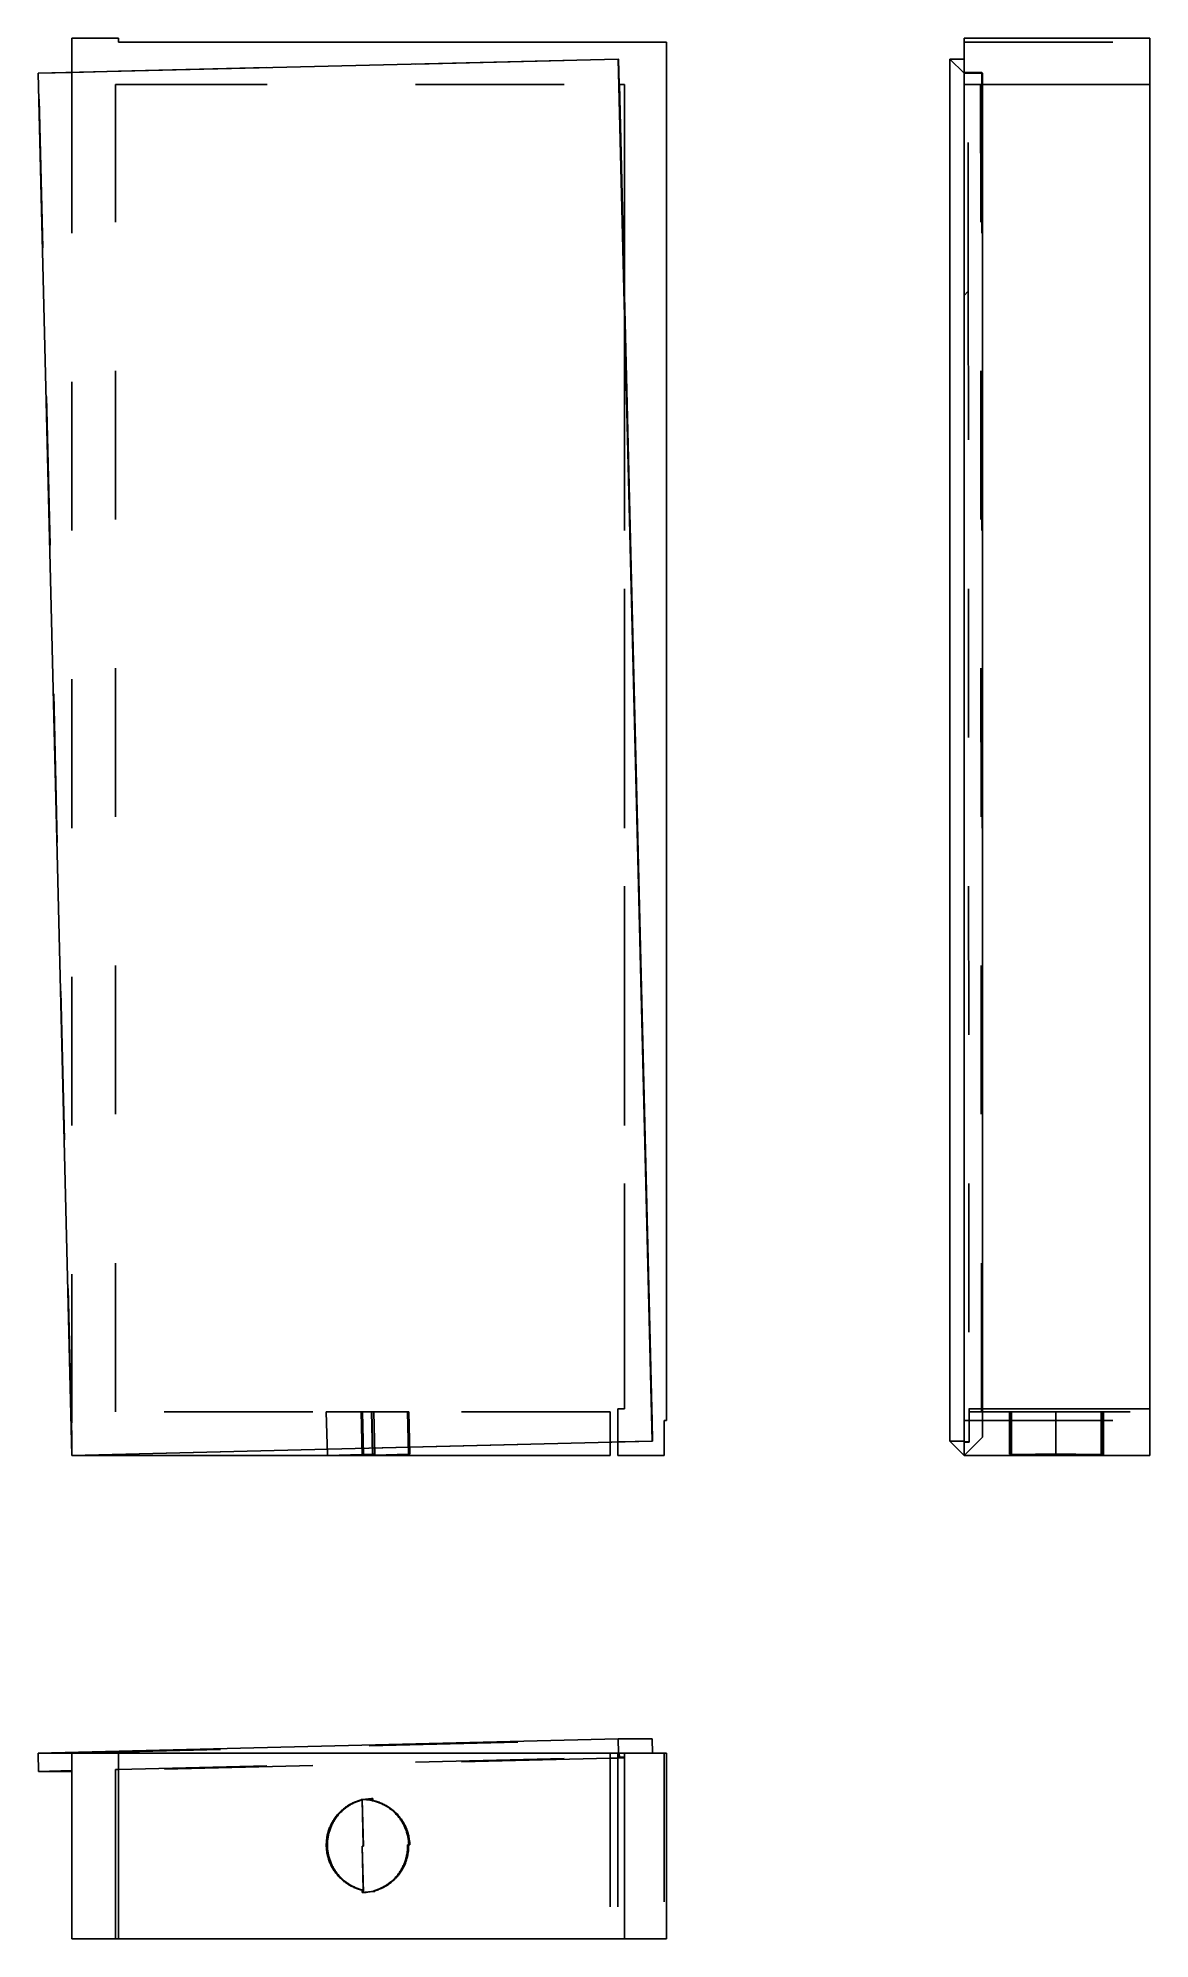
# Model space of a CAD drawing. Extents: x 0 to 0.75, y 0 to 1.28.
import ezdxf

# ---------------------------------------------------------------- set-up
doc = ezdxf.new("R2010")
doc.units = 0
doc.linetypes.add('HIDDEN', pattern=[0.047657, 0.031787, -0.01587])
for name, color, linetype in [('FRONT', 7, 'CONTINUOUS'), ('FRONT_HID', 7, 'HIDDEN'), ('LEFT', 7, 'CONTINUOUS'), ('LEFT_HID', 7, 'HIDDEN'), ('TOP', 7, 'CONTINUOUS'), ('TOP_HID', 7, 'HIDDEN')]:
    doc.layers.add(name, color=color, linetype=linetype)

msp = doc.modelspace()

# ---------------------------------------------------------------- linework, layer by layer
at = {"layer": 'FRONT'}
for p, q in [((0.022816, 1.278337), (0.022816, 1.255179)), ((0.054066, 1.278337), (0.022816, 1.278337)), ((0.054066, 1.275458), (0.054066, 1.278337)), ((0.422898, 1.275458), (0.054066, 1.275458)), ((0.422898, 0.348649), (0.422898, 1.275458)), ((0, 1.254619), (0.39039, 1.264203)), ((0.022816, 0.325212), (0, 1.254619)), ((0.39039, 1.264203), (0.390625, 1.264208)), ((0.413205, 0.334795), (0.39039, 1.264203)), ((0.391045, 1.247087), (0.390625, 1.264208)), ((0.391045, 1.247087), (0.394526, 1.247087)), ((0.394526, 1.108037), (0.391113, 1.247087)), ((0.394526, 1.247087), (0.394526, 1.105291)), ((0.412909, 0.356462), (0.394526, 1.105291)), ((0.413101, 0.348649), (0.412909, 0.356462)), ((0.413441, 0.334801), (0.413101, 0.348649)), ((0.421253, 0.325212), (0.421253, 0.348649)), ((0.421253, 0.348649), (0.422898, 0.348649)), ((0.022816, 0.325212), (0.413205, 0.334795)), ((0.384904, 0.325212), (0.384904, 0.3341)), ((0.390003, 0.334226), (0.390003, 0.325212)), ((0.413205, 0.334795), (0.413441, 0.334801)), ((0.022816, 0.325212), (0.384904, 0.325212)), ((0.194691, 0.325212), (0.194681, 0.325211)), ((0.194681, 0.325211), (0.194691, 0.325212)), ((0.194681, 0.325212), (0.194681, 0.325211)), ((0.390003, 0.325212), (0.421253, 0.325212))]:
    msp.add_line(p, q, dxfattribs=at)
at = {"layer": 'FRONT_HID', "linetype": 'HIDDEN'}
for p, q in [((0.022816, 1.278337), (0.022816, 1.254899)), ((0.000303, 1.254627), (0, 1.254619)), ((0.022816, 1.255179), (0.000303, 1.254627)), ((0.022816, 0.337547), (0.000303, 1.254627)), ((0.022816, 1.255179), (0.054066, 1.255946)), ((0.022816, 1.255179), (0.022816, 1.254899)), ((0.022816, 1.254899), (0.022816, 1.247087)), ((0.022816, 1.254899), (0.022816, 1.247087)), ((0.054066, 1.255946), (0.390625, 1.264208)), ((0.022816, 1.247087), (0.022816, 0.337547)), ((0.022816, 1.247087), (0.022816, 0.325212)), ((0.052174, 1.247087), (0.054066, 1.247087)), ((0.052174, 0.35457), (0.052174, 1.247087)), ((0.052174, 0.35457), (0.052174, 1.247087)), ((0.052174, 1.247087), (0.054066, 1.247087)), ((0.054066, 1.247087), (0.391113, 1.247087)), ((0.054066, 1.247087), (0.394526, 1.247087)), ((0.391113, 1.247087), (0.391045, 1.247087)), ((0.394526, 1.247087), (0.394526, 0.356462)), ((0.394526, 1.105291), (0.394526, 1.108037)), ((0.394526, 1.108037), (0.394526, 0.356462)), ((0.384904, 0.35457), (0.052174, 0.35457)), ((0.384904, 0.35457), (0.052174, 0.35457)), ((0.19397, 0.35457), (0.193961, 0.35457)), ((0.193961, 0.35457), (0.217413, 0.35457)), ((0.193961, 0.35457), (0.194681, 0.325212)), ((0.218136, 0.35457), (0.19397, 0.35457)), ((0.217407, 0.35457), (0.218376, 0.35457)), ((0.217413, 0.35457), (0.217407, 0.35457)), ((0.218128, 0.325212), (0.217407, 0.35457)), ((0.217413, 0.35457), (0.21812, 0.325787)), ((0.218175, 0.35457), (0.218136, 0.35457)), ((0.218136, 0.35457), (0.218842, 0.325805)), ((0.224344, 0.35457), (0.218175, 0.35457)), ((0.218895, 0.325231), (0.218175, 0.35457)), ((0.218376, 0.35457), (0.224453, 0.35457)), ((0.218376, 0.35457), (0.219082, 0.32581)), ((0.225987, 0.35457), (0.224344, 0.35457)), ((0.224344, 0.35457), (0.225047, 0.325957)), ((0.224453, 0.35457), (0.224487, 0.35457)), ((0.225155, 0.32596), (0.224453, 0.35457)), ((0.224487, 0.35457), (0.249425, 0.35457)), ((0.224487, 0.35457), (0.225189, 0.32596)), ((0.225977, 0.35457), (0.225987, 0.35457)), ((0.248667, 0.35457), (0.225977, 0.35457)), ((0.225977, 0.35457), (0.226678, 0.325997)), ((0.226689, 0.325997), (0.225987, 0.35457)), ((0.248658, 0.35457), (0.248667, 0.35457)), ((0.249425, 0.35457), (0.248658, 0.35457)), ((0.248658, 0.35457), (0.24936, 0.325978)), ((0.248667, 0.35457), (0.249369, 0.325979)), ((0.250126, 0.325997), (0.249425, 0.35457)), ((0.384904, 0.3341), (0.384904, 0.35457)), ((0.384904, 0.325212), (0.384904, 0.35457)), ((0.390003, 0.356462), (0.390003, 0.334226)), ((0.394526, 0.356462), (0.390003, 0.356462)), ((0.390003, 0.356462), (0.390003, 0.325212)), ((0.394526, 0.356462), (0.390003, 0.356462)), ((0.022816, 0.337547), (0.022816, 0.325212)), ((0.022816, 0.325212), (0.384904, 0.3341)), ((0.390003, 0.334226), (0.384904, 0.3341)), ((0.390003, 0.334226), (0.413441, 0.334801)), ((0.218842, 0.325805), (0.194691, 0.325212)), ((0.194691, 0.325212), (0.218866, 0.325805)), ((0.194691, 0.325212), (0.21812, 0.325787)), ((0.218114, 0.325787), (0.218881, 0.325806)), ((0.218842, 0.325805), (0.218114, 0.325787)), ((0.218128, 0.325212), (0.218114, 0.325787)), ((0.21812, 0.325787), (0.218866, 0.325805)), ((0.218128, 0.325212), (0.250126, 0.325997)), ((0.218895, 0.325231), (0.218128, 0.325212)), ((0.218895, 0.325231), (0.218128, 0.325212)), ((0.218128, 0.325212), (0.218895, 0.325231)), ((0.218881, 0.325806), (0.218866, 0.325805)), ((0.218895, 0.325231), (0.218881, 0.325806)), ((0.249369, 0.325979), (0.218895, 0.325231)), ((0.218895, 0.325231), (0.249359, 0.325978)), ((0.24936, 0.325978), (0.218895, 0.325231)), ((0.218895, 0.325231), (0.218895, 0.325231)), ((0.219082, 0.32581), (0.225189, 0.32596)), ((0.219082, 0.32581), (0.225155, 0.32596)), ((0.226678, 0.325997), (0.225047, 0.325957)), ((0.226689, 0.325997), (0.225047, 0.325957)), ((0.225155, 0.32596), (0.225189, 0.32596)), ((0.226678, 0.325997), (0.226689, 0.325997)), ((0.250126, 0.325997), (0.24936, 0.325978)), ((0.24936, 0.325978), (0.249369, 0.325979))]:
    msp.add_line(p, q, dxfattribs=at)
at = {"layer": 'LEFT'}
for p, q in [((0.623109, 1.278336), (0.623109, 1.255179)), ((0.623109, 1.278336), (0.748109, 1.278336)), ((0.748109, 1.278336), (0.748109, 1.254899)), ((0.613523, 1.264202), (0.623109, 1.264208)), ((0.623109, 1.254619), (0.613523, 1.264202)), ((0.613523, 0.334795), (0.613523, 1.264202)), ((0.634888, 1.255179), (0.623109, 1.255179)), ((0.635441, 1.254626), (0.623109, 1.254619)), ((0.623109, 0.325211), (0.623109, 1.254619)), ((0.634888, 1.255179), (0.635441, 1.254626)), ((0.635441, 0.337547), (0.635441, 1.254626)), ((0.748109, 1.254899), (0.748109, 1.247086)), ((0.748109, 1.247086), (0.748109, 0.325211)), ((0.623109, 0.325211), (0.613523, 0.334795)), ((0.635441, 0.337547), (0.623109, 0.325211)), ((0.623109, 0.325211), (0.748109, 0.325211)), ((0.685609, 0.325211), (0.684076, 0.325211))]:
    msp.add_line(p, q, dxfattribs=at)
at = {"layer": 'LEFT_HID', "linetype": 'HIDDEN'}
for p, q in [((0.623109, 1.275458), (0.623109, 1.278336)), ((0.623109, 1.255946), (0.623109, 1.275458)), ((0.623109, 0.348649), (0.623109, 1.275458)), ((0.623109, 1.275458), (0.748109, 1.275458)), ((0.623109, 1.275458), (0.748109, 1.275458)), ((0.748109, 1.275458), (0.748109, 1.278336)), ((0.748109, 0.348649), (0.748109, 1.275458)), ((0.748109, 1.247086), (0.748109, 1.275458)), ((0.623109, 1.247086), (0.623109, 1.264208)), ((0.623109, 1.255946), (0.623109, 1.264208)), ((0.623109, 1.255179), (0.623109, 1.255946)), ((0.634888, 1.255179), (0.634889, 1.254899)), ((0.634889, 1.254899), (0.634893, 1.247086)), ((0.625855, 1.247086), (0.623109, 1.247086)), ((0.623109, 1.247086), (0.623109, 1.105291)), ((0.623109, 1.247086), (0.748109, 1.247086)), ((0.625855, 1.108037), (0.625855, 1.247086)), ((0.634126, 1.247086), (0.625855, 1.247086)), ((0.634173, 1.247086), (0.634126, 1.247086)), ((0.634126, 1.247086), (0.748109, 1.247086)), ((0.63471, 0.35457), (0.634173, 1.247086)), ((0.748109, 1.247086), (0.634173, 1.247086)), ((0.634893, 1.247086), (0.635441, 0.337547)), ((0.748109, 1.247086), (0.748109, 0.356461)), ((0.748109, 0.35457), (0.748109, 1.247086)), ((0.623109, 1.105291), (0.625855, 1.108037)), ((0.623109, 0.356461), (0.623109, 1.105291)), ((0.625855, 1.108037), (0.626308, 0.356461)), ((0.623109, 0.348649), (0.623109, 0.356461)), ((0.623109, 0.348649), (0.623109, 0.356461)), ((0.623109, 0.334801), (0.623109, 0.348649)), ((0.623109, 0.325211), (0.623109, 0.348649)), ((0.623109, 0.348649), (0.748109, 0.348649)), ((0.623109, 0.348649), (0.748109, 0.348649)), ((0.748109, 0.356461), (0.626308, 0.356461)), ((0.626308, 0.356461), (0.626419, 0.356461)), ((0.626419, 0.356461), (0.626432, 0.334225)), ((0.626419, 0.356461), (0.748109, 0.356461)), ((0.626545, 0.35457), (0.63471, 0.35457)), ((0.626557, 0.3341), (0.626545, 0.35457)), ((0.626545, 0.35457), (0.748109, 0.35457)), ((0.63471, 0.35457), (0.748109, 0.35457)), ((0.653602, 0.35457), (0.654994, 0.35457)), ((0.654351, 0.35457), (0.653602, 0.35457)), ((0.653602, 0.325959), (0.653602, 0.35457)), ((0.654359, 0.35457), (0.65435, 0.35457)), ((0.65435, 0.35457), (0.65435, 0.35457)), ((0.65435, 0.35457), (0.65435, 0.32523)), ((0.654351, 0.35457), (0.654351, 0.32581)), ((0.654583, 0.35457), (0.654359, 0.35457)), ((0.654359, 0.325211), (0.654359, 0.35457)), ((0.685609, 0.35457), (0.654583, 0.35457)), ((0.654583, 0.35457), (0.654583, 0.325787)), ((0.654994, 0.35457), (0.684833, 0.35457)), ((0.654994, 0.35457), (0.654994, 0.32596)), ((0.684833, 0.35457), (0.684852, 0.35457)), ((0.684833, 0.325997), (0.684833, 0.35457)), ((0.684852, 0.35457), (0.715662, 0.35457)), ((0.684852, 0.35457), (0.684852, 0.325978)), ((0.715279, 0.35457), (0.685609, 0.35457)), ((0.71685, 0.35457), (0.715279, 0.35457)), ((0.715279, 0.35457), (0.715279, 0.325804)), ((0.715662, 0.35457), (0.716083, 0.35457)), ((0.715662, 0.35457), (0.715662, 0.325997)), ((0.71608, 0.35457), (0.71685, 0.35457)), ((0.716092, 0.35457), (0.71608, 0.35457)), ((0.71608, 0.35457), (0.71608, 0.325957)), ((0.716083, 0.35457), (0.716092, 0.35457)), ((0.716083, 0.325997), (0.716083, 0.35457)), ((0.716092, 0.35457), (0.716092, 0.325978)), ((0.71685, 0.32523), (0.71685, 0.35457)), ((0.748109, 0.356461), (0.748109, 0.325211)), ((0.748109, 0.348649), (0.748109, 0.356461)), ((0.748109, 0.356461), (0.748109, 0.348649)), ((0.748109, 0.325211), (0.748109, 0.35457)), ((0.748109, 0.325211), (0.748109, 0.348649)), ((0.613523, 0.334795), (0.623109, 0.334801)), ((0.623109, 0.334225), (0.623109, 0.334801)), ((0.626432, 0.334225), (0.623109, 0.334225)), ((0.623109, 0.334225), (0.623109, 0.325211)), ((0.623109, 0.325211), (0.623109, 0.3341)), ((0.623109, 0.3341), (0.626557, 0.3341)), ((0.623109, 0.325211), (0.623109, 0.3341)), ((0.626432, 0.334225), (0.626557, 0.3341)), ((0.653602, 0.325959), (0.654994, 0.32596)), ((0.654351, 0.32581), (0.653602, 0.325959)), ((0.65435, 0.32523), (0.654805, 0.325361)), ((0.654359, 0.325211), (0.65435, 0.32523)), ((0.654351, 0.32581), (0.654994, 0.32596)), ((0.685591, 0.32523), (0.654359, 0.325211)), ((0.654583, 0.325787), (0.685016, 0.325805)), ((0.655049, 0.325747), (0.654583, 0.325787)), ((0.654805, 0.325361), (0.655286, 0.325417)), ((0.655516, 0.325713), (0.655049, 0.325747)), ((0.655286, 0.325417), (0.655769, 0.325459)), ((0.655984, 0.325684), (0.655516, 0.325713)), ((0.655769, 0.325459), (0.656252, 0.325494)), ((0.656451, 0.325658), (0.655984, 0.325684)), ((0.656252, 0.325494), (0.656736, 0.325524)), ((0.656919, 0.325634), (0.656451, 0.325658)), ((0.656736, 0.325524), (0.65722, 0.325551)), ((0.657387, 0.325612), (0.656919, 0.325634)), ((0.65722, 0.325551), (0.657704, 0.325576)), ((0.657855, 0.325591), (0.657387, 0.325612)), ((0.657704, 0.325576), (0.658188, 0.325599)), ((0.658323, 0.325572), (0.657855, 0.325591)), ((0.658188, 0.325599), (0.658672, 0.325619)), ((0.658791, 0.325555), (0.658323, 0.325572)), ((0.658672, 0.325619), (0.659156, 0.325639)), ((0.659259, 0.325538), (0.658791, 0.325555)), ((0.659156, 0.325639), (0.65964, 0.325657)), ((0.659727, 0.325522), (0.659259, 0.325538)), ((0.65964, 0.325657), (0.660124, 0.325674)), ((0.660195, 0.325507), (0.659727, 0.325522)), ((0.660124, 0.325674), (0.660609, 0.325691)), ((0.660663, 0.325492), (0.660195, 0.325507)), ((0.660609, 0.325691), (0.661093, 0.325706)), ((0.661131, 0.325479), (0.660663, 0.325492)), ((0.661093, 0.325706), (0.661577, 0.325721)), ((0.661599, 0.325466), (0.661131, 0.325479)), ((0.661577, 0.325721), (0.662062, 0.325735)), ((0.662067, 0.325453), (0.661599, 0.325466)), ((0.662062, 0.325735), (0.662546, 0.325748)), ((0.662535, 0.325441), (0.662067, 0.325453)), ((0.663003, 0.32543), (0.662535, 0.325441)), ((0.662546, 0.325748), (0.66303, 0.325761)), ((0.663472, 0.325419), (0.663003, 0.32543)), ((0.66303, 0.325761), (0.663515, 0.325773)), ((0.66394, 0.325408), (0.663472, 0.325419)), ((0.663515, 0.325773), (0.663999, 0.325784)), ((0.664408, 0.325398), (0.66394, 0.325408)), ((0.663999, 0.325784), (0.664484, 0.325796)), ((0.664876, 0.325388), (0.664408, 0.325398)), ((0.664484, 0.325796), (0.664968, 0.325806)), ((0.665344, 0.325379), (0.664876, 0.325388)), ((0.664968, 0.325806), (0.665452, 0.325817)), ((0.665813, 0.32537), (0.665344, 0.325379)), ((0.665452, 0.325817), (0.665937, 0.325826)), ((0.666281, 0.325361), (0.665813, 0.32537)), ((0.665937, 0.325826), (0.666421, 0.325836)), ((0.666749, 0.325353), (0.666281, 0.325361)), ((0.666421, 0.325836), (0.666906, 0.325845)), ((0.667217, 0.325345), (0.666749, 0.325353)), ((0.666906, 0.325845), (0.66739, 0.325854)), ((0.667686, 0.325337), (0.667217, 0.325345)), ((0.66739, 0.325854), (0.667875, 0.325862)), ((0.668154, 0.32533), (0.667686, 0.325337)), ((0.667875, 0.325862), (0.668359, 0.32587)), ((0.668622, 0.325323), (0.668154, 0.32533)), ((0.668359, 0.32587), (0.668844, 0.325878)), ((0.66909, 0.325316), (0.668622, 0.325323)), ((0.668844, 0.325878), (0.669328, 0.325885)), ((0.669559, 0.325309), (0.66909, 0.325316)), ((0.669328, 0.325885), (0.669813, 0.325892)), ((0.670027, 0.325303), (0.669559, 0.325309)), ((0.669813, 0.325892), (0.670297, 0.325899)), ((0.670495, 0.325297), (0.670027, 0.325303)), ((0.670297, 0.325899), (0.670782, 0.325905)), ((0.670963, 0.325291), (0.670495, 0.325297)), ((0.670782, 0.325905), (0.671266, 0.325912)), ((0.671432, 0.325285), (0.670963, 0.325291)), ((0.671266, 0.325912), (0.671751, 0.325918)), ((0.6719, 0.32528), (0.671432, 0.325285)), ((0.671751, 0.325918), (0.672235, 0.325924)), ((0.672368, 0.325275), (0.6719, 0.32528)), ((0.672235, 0.325924), (0.67272, 0.325929)), ((0.672836, 0.32527), (0.672368, 0.325275)), ((0.67272, 0.325929), (0.673204, 0.325934)), ((0.673305, 0.325265), (0.672836, 0.32527)), ((0.673204, 0.325934), (0.673689, 0.325939)), ((0.673773, 0.325261), (0.673305, 0.325265)), ((0.673689, 0.325939), (0.674173, 0.325944)), ((0.674241, 0.325257), (0.673773, 0.325261)), ((0.674173, 0.325944), (0.674658, 0.325949)), ((0.67471, 0.325253), (0.674241, 0.325257)), ((0.674658, 0.325949), (0.675142, 0.325953)), ((0.675178, 0.325249), (0.67471, 0.325253)), ((0.675142, 0.325953), (0.675627, 0.325957)), ((0.675646, 0.325245), (0.675178, 0.325249)), ((0.675627, 0.325957), (0.676111, 0.325961)), ((0.676114, 0.325242), (0.675646, 0.325245)), ((0.676111, 0.325961), (0.676596, 0.325965)), ((0.676583, 0.325239), (0.676114, 0.325242)), ((0.677051, 0.325235), (0.676583, 0.325239)), ((0.676596, 0.325965), (0.67708, 0.325968)), ((0.677519, 0.325233), (0.677051, 0.325235)), ((0.67708, 0.325968), (0.677565, 0.325971)), ((0.677988, 0.32523), (0.677519, 0.325233)), ((0.677565, 0.325971), (0.678049, 0.325974)), ((0.678456, 0.325227), (0.677988, 0.32523)), ((0.678049, 0.325974), (0.678534, 0.325977)), ((0.678924, 0.325225), (0.678456, 0.325227)), ((0.678534, 0.325977), (0.679019, 0.32598)), ((0.679393, 0.325223), (0.678924, 0.325225)), ((0.679019, 0.32598), (0.679503, 0.325982)), ((0.679861, 0.325221), (0.679393, 0.325223)), ((0.679503, 0.325982), (0.679988, 0.325985)), ((0.680329, 0.325219), (0.679861, 0.325221)), ((0.679988, 0.325985), (0.680472, 0.325987)), ((0.680797, 0.325218), (0.680329, 0.325219)), ((0.680472, 0.325987), (0.680957, 0.325989)), ((0.681266, 0.325216), (0.680797, 0.325218)), ((0.680957, 0.325989), (0.681441, 0.32599)), ((0.681734, 0.325215), (0.681266, 0.325216)), ((0.681441, 0.32599), (0.681926, 0.325992)), ((0.682202, 0.325214), (0.681734, 0.325215)), ((0.681926, 0.325992), (0.68241, 0.325993)), ((0.682671, 0.325213), (0.682202, 0.325214)), ((0.68241, 0.325993), (0.682895, 0.325994)), ((0.683139, 0.325212), (0.682671, 0.325213)), ((0.682895, 0.325994), (0.683379, 0.325995)), ((0.683607, 0.325212), (0.683139, 0.325212)), ((0.683379, 0.325995), (0.683864, 0.325996)), ((0.684076, 0.325211), (0.683607, 0.325212)), ((0.683864, 0.325996), (0.684349, 0.325997)), ((0.684349, 0.325997), (0.684833, 0.325997)), ((0.684833, 0.325997), (0.684852, 0.325978)), ((0.684852, 0.325978), (0.68536, 0.325978)), ((0.685591, 0.325805), (0.685016, 0.325805)), ((0.68536, 0.325978), (0.685869, 0.325978)), ((0.685591, 0.32523), (0.685591, 0.325805)), ((0.685609, 0.325786), (0.685591, 0.325805)), ((0.685609, 0.325211), (0.685591, 0.32523)), ((0.715279, 0.325804), (0.685609, 0.325786)), ((0.685609, 0.325211), (0.685609, 0.325786)), ((0.71685, 0.32523), (0.685609, 0.325211)), ((0.686081, 0.325212), (0.685609, 0.325211)), ((0.685869, 0.325978), (0.686377, 0.325978)), ((0.686552, 0.325212), (0.686081, 0.325212)), ((0.686377, 0.325978), (0.686885, 0.325978)), ((0.687023, 0.325213), (0.686552, 0.325212)), ((0.686885, 0.325978), (0.687394, 0.325977)), ((0.687494, 0.325214), (0.687023, 0.325213)), ((0.687394, 0.325977), (0.687902, 0.325976)), ((0.687965, 0.325215), (0.687494, 0.325214)), ((0.687902, 0.325976), (0.688411, 0.325975)), ((0.688436, 0.325216), (0.687965, 0.325215)), ((0.688411, 0.325975), (0.688919, 0.325974)), ((0.688907, 0.325218), (0.688436, 0.325216)), ((0.689378, 0.325219), (0.688907, 0.325218)), ((0.688919, 0.325974), (0.689427, 0.325973)), ((0.68985, 0.325221), (0.689378, 0.325219)), ((0.689427, 0.325973), (0.689936, 0.325971)), ((0.690321, 0.325223), (0.68985, 0.325221)), ((0.689936, 0.325971), (0.690444, 0.325969)), ((0.690792, 0.325225), (0.690321, 0.325223)), ((0.690444, 0.325969), (0.690953, 0.325967)), ((0.691263, 0.325228), (0.690792, 0.325225)), ((0.690953, 0.325967), (0.691461, 0.325965)), ((0.691734, 0.32523), (0.691263, 0.325228)), ((0.691461, 0.325965), (0.691969, 0.325962)), ((0.692205, 0.325233), (0.691734, 0.32523)), ((0.691969, 0.325962), (0.692478, 0.32596)), ((0.692676, 0.325236), (0.692205, 0.325233)), ((0.692478, 0.32596), (0.692986, 0.325957)), ((0.693147, 0.325239), (0.692676, 0.325236)), ((0.692986, 0.325957), (0.693495, 0.325954)), ((0.693619, 0.325242), (0.693147, 0.325239)), ((0.693495, 0.325954), (0.694003, 0.32595)), ((0.69409, 0.325246), (0.693619, 0.325242)), ((0.694003, 0.32595), (0.694511, 0.325947)), ((0.694561, 0.325249), (0.69409, 0.325246)), ((0.694511, 0.325947), (0.69502, 0.325943)), ((0.695032, 0.325253), (0.694561, 0.325249)), ((0.69502, 0.325943), (0.695528, 0.325939)), ((0.695503, 0.325257), (0.695032, 0.325253)), ((0.695974, 0.325262), (0.695503, 0.325257)), ((0.695528, 0.325939), (0.696037, 0.325934)), ((0.696445, 0.325266), (0.695974, 0.325262)), ((0.696037, 0.325934), (0.696545, 0.32593)), ((0.696916, 0.325271), (0.696445, 0.325266)), ((0.696545, 0.32593), (0.697053, 0.325925)), ((0.697387, 0.325276), (0.696916, 0.325271)), ((0.697053, 0.325925), (0.697562, 0.32592)), ((0.697859, 0.325281), (0.697387, 0.325276)), ((0.697562, 0.32592), (0.69807, 0.325915)), ((0.69833, 0.325286), (0.697859, 0.325281)), ((0.69807, 0.325915), (0.698578, 0.325909)), ((0.698801, 0.325292), (0.69833, 0.325286)), ((0.698578, 0.325909), (0.699087, 0.325903)), ((0.699272, 0.325298), (0.698801, 0.325292)), ((0.699087, 0.325903), (0.699595, 0.325897)), ((0.699743, 0.325304), (0.699272, 0.325298)), ((0.699595, 0.325897), (0.700103, 0.325891)), ((0.700214, 0.32531), (0.699743, 0.325304)), ((0.700103, 0.325891), (0.700612, 0.325884)), ((0.700685, 0.325317), (0.700214, 0.32531)), ((0.700612, 0.325884), (0.70112, 0.325877)), ((0.701156, 0.325324), (0.700685, 0.325317)), ((0.70112, 0.325877), (0.701629, 0.32587)), ((0.701627, 0.325331), (0.701156, 0.325324)), ((0.702098, 0.325339), (0.701627, 0.325331)), ((0.701629, 0.32587), (0.702137, 0.325862)), ((0.702569, 0.325347), (0.702098, 0.325339)), ((0.702137, 0.325862), (0.702645, 0.325854)), ((0.70304, 0.325355), (0.702569, 0.325347)), ((0.702645, 0.325854), (0.703154, 0.325846)), ((0.703512, 0.325363), (0.70304, 0.325355)), ((0.703154, 0.325846), (0.703662, 0.325837)), ((0.703983, 0.325372), (0.703512, 0.325363)), ((0.703662, 0.325837), (0.70417, 0.325828)), ((0.704454, 0.325381), (0.703983, 0.325372)), ((0.70417, 0.325828), (0.704678, 0.325819)), ((0.704925, 0.325391), (0.704454, 0.325381)), ((0.704678, 0.325819), (0.705187, 0.325809)), ((0.705396, 0.3254), (0.704925, 0.325391)), ((0.705187, 0.325809), (0.705695, 0.325799)), ((0.705867, 0.325411), (0.705396, 0.3254)), ((0.705695, 0.325799), (0.706203, 0.325788)), ((0.706338, 0.325421), (0.705867, 0.325411)), ((0.706203, 0.325788), (0.706712, 0.325777)), ((0.706809, 0.325433), (0.706338, 0.325421)), ((0.706712, 0.325777), (0.70722, 0.325765)), ((0.70728, 0.325444), (0.706809, 0.325433)), ((0.70722, 0.325765), (0.707728, 0.325753)), ((0.707751, 0.325457), (0.70728, 0.325444)), ((0.707728, 0.325753), (0.708236, 0.32574)), ((0.708222, 0.325469), (0.707751, 0.325457)), ((0.708693, 0.325483), (0.708222, 0.325469)), ((0.708236, 0.32574), (0.708745, 0.325727)), ((0.709163, 0.325497), (0.708693, 0.325483)), ((0.708745, 0.325727), (0.709253, 0.325713)), ((0.709634, 0.325511), (0.709163, 0.325497)), ((0.709253, 0.325713), (0.709761, 0.325698)), ((0.710105, 0.325527), (0.709634, 0.325511)), ((0.709761, 0.325698), (0.710269, 0.325683)), ((0.710576, 0.325543), (0.710105, 0.325527)), ((0.710269, 0.325683), (0.710777, 0.325666)), ((0.711047, 0.32556), (0.710576, 0.325543)), ((0.710777, 0.325666), (0.711285, 0.325649)), ((0.711518, 0.325579), (0.711047, 0.32556)), ((0.711285, 0.325649), (0.711793, 0.32563)), ((0.711988, 0.325598), (0.711518, 0.325579)), ((0.711793, 0.32563), (0.712301, 0.32561)), ((0.712459, 0.325619), (0.711988, 0.325598)), ((0.712301, 0.32561), (0.712809, 0.325589)), ((0.71293, 0.325642), (0.712459, 0.325619)), ((0.712809, 0.325589), (0.713317, 0.325566)), ((0.7134, 0.325667), (0.71293, 0.325642)), ((0.713317, 0.325566), (0.713825, 0.325541)), ((0.71387, 0.325694), (0.7134, 0.325667)), ((0.713825, 0.325541), (0.714333, 0.325514)), ((0.714341, 0.325725), (0.71387, 0.325694)), ((0.714333, 0.325514), (0.71484, 0.325483)), ((0.71481, 0.325761), (0.714341, 0.325725)), ((0.715279, 0.325804), (0.71481, 0.325761)), ((0.71484, 0.325483), (0.715347, 0.325447)), ((0.715347, 0.325447), (0.715854, 0.325404)), ((0.715662, 0.325997), (0.71608, 0.325957)), ((0.715662, 0.325997), (0.716083, 0.325997)), ((0.715854, 0.325404), (0.716359, 0.325348)), ((0.716092, 0.325978), (0.71608, 0.325957)), ((0.716083, 0.325997), (0.716092, 0.325978)), ((0.716359, 0.325348), (0.71685, 0.32523)), ((0.71685, 0.32523), (0.71685, 0.32523))]:
    msp.add_line(p, q, dxfattribs=at)
at = {"layer": 'TOP'}
for p, q in [((0, 0.125), (0.39039, 0.134586)), ((0.413205, 0.134586), (0.39039, 0.134586)), ((0.39039, 0.134586), (0.390625, 0.125)), ((0.413205, 0.134586), (0.413441, 0.125)), ((0.000303, 0.112668), (0, 0.125)), ((0.022816, 0.125), (0.022816, 0)), ((0.054066, 0.125), (0.022816, 0.125)), ((0.422898, 0.125), (0.054066, 0.125)), ((0.054066, 0.125), (0.054066, 0)), ((0.422898, 0.125), (0.422898, 0)), ((0.022816, 0.113221), (0.000303, 0.112668)), ((0.022816, 0.112668), (0.000303, 0.112668)), ((0.054066, 0), (0.022816, 0)), ((0.422898, 0), (0.054066, 0))]:
    msp.add_line(p, q, dxfattribs=at)
at = {"layer": 'TOP_HID', "linetype": 'HIDDEN'}
for p, q in [((0.022816, 0.125), (0.413205, 0.134586)), ((0.022816, 0.125), (0, 0.125)), ((0.022816, 0.112668), (0.022816, 0.125)), ((0.022816, 0.125), (0.384904, 0.125)), ((0.022816, 0.125), (0.054066, 0.125)), ((0.022816, 0.113221), (0.022816, 0.125)), ((0.022816, 0.125), (0.384904, 0.125)), ((0.384904, 0.121565), (0.052174, 0.113399)), ((0.054066, 0.125), (0.390625, 0.125)), ((0.054066, 0.113983), (0.391113, 0.122255)), ((0.384904, 0.125), (0.384904, 0.121552)), ((0.384904, 0.125), (0.384904, 0)), ((0.390003, 0.121677), (0.384904, 0.121552)), ((0.384904, 0.121552), (0.384904, 0.121565)), ((0.384904, 0.121565), (0.384904, 0)), ((0.390003, 0.125), (0.413441, 0.125)), ((0.390003, 0.121677), (0.390003, 0.125)), ((0.390003, 0.125), (0.421253, 0.125)), ((0.390003, 0.125), (0.390003, 0)), ((0.394526, 0.121802), (0.390003, 0.121691)), ((0.390003, 0.121691), (0.390003, 0.121677)), ((0.390003, 0.121691), (0.390003, 0)), ((0.391045, 0.125), (0.390625, 0.125)), ((0.391113, 0.122255), (0.391045, 0.125)), ((0.391045, 0.125), (0.394526, 0.125)), ((0.394526, 0.122255), (0.391113, 0.122255)), ((0.394526, 0.125), (0.394526, 0.122255)), ((0.412909, 0.125), (0.394526, 0.125)), ((0.394526, 0.125), (0.394526, 0)), ((0.394526, 0.122255), (0.394526, 0.121802)), ((0.394526, 0), (0.394526, 0.121802)), ((0.413101, 0.125), (0.412909, 0.125)), ((0.421253, 0.125), (0.412909, 0.125)), ((0.413441, 0.125), (0.413101, 0.125)), ((0.413101, 0.125), (0.421253, 0.125)), ((0.421253, 0.125), (0.422898, 0.125)), ((0.421253, 0.125), (0.421253, 0)), ((0.421253, 0.125), (0.421253, 0)), ((0.022816, 0.113221), (0.022816, 0.113221)), ((0.022816, 0.113221), (0.022816, 0.113216)), ((0.022816, 0.113221), (0.022816, 0)), ((0.022816, 0.113216), (0.022816, 0.112668)), ((0.022816, 0.113216), (0.022816, 0)), ((0.052174, 0.113937), (0.054066, 0.113983)), ((0.052174, 0.113399), (0.052174, 0.113937)), ((0.052174, 0), (0.052174, 0.113937)), ((0.052174, 0.113399), (0.052174, 0)), ((0.207739, 0.089174), (0.208296, 0.08954)), ((0.208296, 0.08954), (0.20886, 0.089895)), ((0.208449, 0.089172), (0.209005, 0.089539)), ((0.20886, 0.089895), (0.209431, 0.090238)), ((0.209005, 0.089539), (0.209569, 0.089894)), ((0.209431, 0.090238), (0.21001, 0.090568)), ((0.209569, 0.089894), (0.21014, 0.090236)), ((0.21001, 0.090568), (0.210595, 0.090886)), ((0.21014, 0.090236), (0.210719, 0.090567)), ((0.210595, 0.090886), (0.211187, 0.091191)), ((0.210719, 0.090567), (0.211304, 0.090885)), ((0.211187, 0.091191), (0.211786, 0.091484)), ((0.211304, 0.090885), (0.211896, 0.09119)), ((0.211786, 0.091484), (0.21239, 0.091764)), ((0.211896, 0.09119), (0.212494, 0.091483)), ((0.21239, 0.091764), (0.213001, 0.09203)), ((0.212494, 0.091483), (0.213098, 0.091763)), ((0.213001, 0.09203), (0.213617, 0.092284)), ((0.213098, 0.091763), (0.213709, 0.09203)), ((0.213617, 0.092284), (0.214238, 0.092525)), ((0.213709, 0.09203), (0.214324, 0.092284)), ((0.214238, 0.092525), (0.214864, 0.092752)), ((0.214324, 0.092284), (0.214945, 0.092524)), ((0.214864, 0.092752), (0.215495, 0.092966)), ((0.214945, 0.092524), (0.215571, 0.092752)), ((0.215495, 0.092966), (0.21613, 0.093167)), ((0.215571, 0.092752), (0.216202, 0.092966)), ((0.21613, 0.093167), (0.21677, 0.093353)), ((0.216202, 0.092966), (0.216837, 0.093166)), ((0.21677, 0.093353), (0.217413, 0.093527)), ((0.216837, 0.093166), (0.217476, 0.093353)), ((0.217407, 0.09375), (0.218175, 0.093759)), ((0.217413, 0.093527), (0.217407, 0.09375)), ((0.218128, 0.09375), (0.217407, 0.09375)), ((0.217413, 0.093527), (0.21812, 0.093527)), ((0.217476, 0.093353), (0.21812, 0.093527)), ((0.21812, 0.093527), (0.218866, 0.063094)), ((0.218128, 0.09375), (0.218895, 0.093759)), ((0.218895, 0.062519), (0.218128, 0.09375)), ((0.218175, 0.093759), (0.218376, 0.093759)), ((0.218175, 0.093759), (0.218895, 0.093759)), ((0.218376, 0.093759), (0.224453, 0.094508)), ((0.218376, 0.093759), (0.219082, 0.093759)), ((0.218895, 0.093759), (0.219662, 0.09375)), ((0.219082, 0.093759), (0.225155, 0.094508)), ((0.219082, 0.093759), (0.225189, 0.093116)), ((0.219662, 0.09375), (0.220428, 0.093722)), ((0.220428, 0.093722), (0.221193, 0.093675)), ((0.221193, 0.093675), (0.221957, 0.093609)), ((0.221957, 0.093609), (0.22272, 0.093524)), ((0.22272, 0.093524), (0.223479, 0.093421)), ((0.223479, 0.093421), (0.224237, 0.093299)), ((0.224237, 0.093299), (0.22499, 0.093159)), ((0.224453, 0.094508), (0.224487, 0.093116)), ((0.225155, 0.094508), (0.224453, 0.094508)), ((0.224487, 0.093116), (0.225138, 0.092974)), ((0.224487, 0.093116), (0.225189, 0.093116)), ((0.22499, 0.093159), (0.225741, 0.093)), ((0.225138, 0.092974), (0.225786, 0.092819)), ((0.225155, 0.094508), (0.225189, 0.093116)), ((0.225741, 0.093), (0.226487, 0.092823)), ((0.225786, 0.092819), (0.22643, 0.09265)), ((0.22643, 0.09265), (0.227071, 0.092467)), ((0.226487, 0.092823), (0.227228, 0.092627)), ((0.227071, 0.092467), (0.227708, 0.092271)), ((0.227228, 0.092627), (0.227965, 0.092413)), ((0.227708, 0.092271), (0.22834, 0.092061)), ((0.227965, 0.092413), (0.228696, 0.092182)), ((0.22834, 0.092061), (0.228968, 0.091838)), ((0.228696, 0.092182), (0.229421, 0.091932)), ((0.228968, 0.091838), (0.22959, 0.091601)), ((0.229421, 0.091932), (0.23014, 0.091665)), ((0.22959, 0.091601), (0.230208, 0.091351)), ((0.23014, 0.091665), (0.230852, 0.09138)), ((0.230208, 0.091351), (0.23082, 0.091088)), ((0.23082, 0.091088), (0.231426, 0.090812)), ((0.230852, 0.09138), (0.231556, 0.091078)), ((0.231426, 0.090812), (0.232027, 0.090524)), ((0.231556, 0.091078), (0.232254, 0.090758)), ((0.232027, 0.090524), (0.232621, 0.090222)), ((0.232254, 0.090758), (0.232943, 0.090422)), ((0.232621, 0.090222), (0.233208, 0.089908)), ((0.232943, 0.090422), (0.233623, 0.090069)), ((0.233208, 0.089908), (0.233789, 0.089582)), ((0.233623, 0.090069), (0.234295, 0.089699)), ((0.233789, 0.089582), (0.234363, 0.089243)), ((0.234295, 0.089699), (0.234957, 0.089312)), ((0.196718, 0.076099), (0.196998, 0.076703)), ((0.196998, 0.076703), (0.197291, 0.077302)), ((0.197291, 0.077302), (0.197596, 0.077894)), ((0.197435, 0.076096), (0.197715, 0.076701)), ((0.197596, 0.077894), (0.197914, 0.078479)), ((0.197715, 0.076701), (0.198008, 0.077299)), ((0.197914, 0.078479), (0.198245, 0.079058)), ((0.198008, 0.077299), (0.198313, 0.077891)), ((0.198245, 0.079058), (0.198588, 0.079629)), ((0.198313, 0.077891), (0.198631, 0.078476)), ((0.198588, 0.079629), (0.198943, 0.080193)), ((0.198631, 0.078476), (0.198961, 0.079055)), ((0.198943, 0.080193), (0.199309, 0.080749)), ((0.198961, 0.079055), (0.199304, 0.079626)), ((0.199304, 0.079626), (0.199658, 0.08019)), ((0.199309, 0.080749), (0.199688, 0.081297)), ((0.199658, 0.08019), (0.200025, 0.080746)), ((0.199688, 0.081297), (0.200078, 0.081837)), ((0.200025, 0.080746), (0.200403, 0.081294)), ((0.200078, 0.081837), (0.20048, 0.082368)), ((0.200403, 0.081294), (0.200793, 0.081834)), ((0.20048, 0.082368), (0.200893, 0.082891)), ((0.200793, 0.081834), (0.201195, 0.082365)), ((0.200893, 0.082891), (0.201317, 0.083405)), ((0.201195, 0.082365), (0.201607, 0.082888)), ((0.201317, 0.083405), (0.201752, 0.08391)), ((0.201607, 0.082888), (0.202031, 0.083402)), ((0.201752, 0.08391), (0.202197, 0.084405)), ((0.202031, 0.083402), (0.202465, 0.083907)), ((0.202197, 0.084405), (0.202653, 0.084891)), ((0.202465, 0.083907), (0.20291, 0.084403)), ((0.202653, 0.084891), (0.203119, 0.085367)), ((0.20291, 0.084403), (0.203366, 0.084888)), ((0.203119, 0.085367), (0.203595, 0.085833)), ((0.203366, 0.084888), (0.203832, 0.085364)), ((0.203595, 0.085833), (0.204081, 0.086288)), ((0.203832, 0.085364), (0.204308, 0.08583)), ((0.204081, 0.086288), (0.204577, 0.086734)), ((0.204308, 0.08583), (0.204793, 0.086286)), ((0.204577, 0.086734), (0.205082, 0.087168)), ((0.204793, 0.086286), (0.205289, 0.086731)), ((0.205082, 0.087168), (0.205596, 0.087592)), ((0.205289, 0.086731), (0.205793, 0.087166)), ((0.205596, 0.087592), (0.206119, 0.088004)), ((0.205793, 0.087166), (0.206307, 0.08759)), ((0.206119, 0.088004), (0.206651, 0.088406)), ((0.206307, 0.08759), (0.20683, 0.088002)), ((0.206651, 0.088406), (0.207191, 0.088796)), ((0.20683, 0.088002), (0.207361, 0.088404)), ((0.207191, 0.088796), (0.207739, 0.089174)), ((0.207361, 0.088404), (0.207901, 0.088794)), ((0.207901, 0.088794), (0.208449, 0.089172)), ((0.234363, 0.089243), (0.234929, 0.088892)), ((0.234929, 0.088892), (0.235488, 0.088529)), ((0.234957, 0.089312), (0.23561, 0.08891)), ((0.235488, 0.088529), (0.236038, 0.088154)), ((0.23561, 0.08891), (0.236253, 0.088492)), ((0.236038, 0.088154), (0.236581, 0.087768)), ((0.236253, 0.088492), (0.236885, 0.088058)), ((0.236581, 0.087768), (0.237115, 0.08737)), ((0.236885, 0.088058), (0.237507, 0.087608)), ((0.237115, 0.08737), (0.237641, 0.08696)), ((0.237507, 0.087608), (0.238117, 0.087144)), ((0.237641, 0.08696), (0.238158, 0.08654)), ((0.238117, 0.087144), (0.238715, 0.086665)), ((0.238158, 0.08654), (0.238666, 0.086109)), ((0.238666, 0.086109), (0.239164, 0.085667)), ((0.238715, 0.086665), (0.239302, 0.086171)), ((0.239164, 0.085667), (0.239653, 0.085214)), ((0.239302, 0.086171), (0.239876, 0.085663)), ((0.239653, 0.085214), (0.240132, 0.084752)), ((0.239876, 0.085663), (0.240438, 0.085141)), ((0.240132, 0.084752), (0.240602, 0.084279)), ((0.240438, 0.085141), (0.240987, 0.084605)), ((0.240602, 0.084279), (0.241061, 0.083796)), ((0.240987, 0.084605), (0.241522, 0.084056)), ((0.241061, 0.083796), (0.241509, 0.083303)), ((0.241509, 0.083303), (0.241947, 0.082801)), ((0.241522, 0.084056), (0.242044, 0.083494)), ((0.241947, 0.082801), (0.242375, 0.08229)), ((0.242044, 0.083494), (0.242552, 0.082919)), ((0.242375, 0.08229), (0.242791, 0.08177)), ((0.242552, 0.082919), (0.243046, 0.082332)), ((0.242791, 0.08177), (0.243196, 0.081241)), ((0.243046, 0.082332), (0.243525, 0.081734)), ((0.243196, 0.081241), (0.24359, 0.080704)), ((0.243525, 0.081734), (0.243989, 0.081123)), ((0.24359, 0.080704), (0.243972, 0.080158)), ((0.243972, 0.080158), (0.244342, 0.079604)), ((0.243989, 0.081123), (0.244438, 0.080502)), ((0.244342, 0.079604), (0.244701, 0.079043)), ((0.244438, 0.080502), (0.244872, 0.079869)), ((0.244701, 0.079043), (0.245047, 0.078474)), ((0.244872, 0.079869), (0.24529, 0.079226)), ((0.245047, 0.078474), (0.245381, 0.077898)), ((0.24529, 0.079226), (0.245692, 0.078573)), ((0.245381, 0.077898), (0.245703, 0.077314)), ((0.245692, 0.078573), (0.246078, 0.077911)), ((0.245703, 0.077314), (0.246013, 0.076724)), ((0.246013, 0.076724), (0.24631, 0.076128)), ((0.246078, 0.077911), (0.246447, 0.077239)), ((0.246447, 0.077239), (0.246801, 0.076558)), ((0.193966, 0.063832), (0.193985, 0.064498)), ((0.193985, 0.064498), (0.194018, 0.065164)), ((0.194018, 0.065164), (0.194066, 0.065828)), ((0.194066, 0.065828), (0.194127, 0.066491)), ((0.194127, 0.066491), (0.194203, 0.067153)), ((0.194203, 0.067153), (0.194293, 0.067813)), ((0.194293, 0.067813), (0.194397, 0.068471)), ((0.194397, 0.068471), (0.194515, 0.069127)), ((0.194515, 0.069127), (0.194647, 0.06978)), ((0.194647, 0.06978), (0.194793, 0.07043)), ((0.194686, 0.063832), (0.194706, 0.064498)), ((0.194706, 0.064498), (0.194739, 0.065163)), ((0.194739, 0.065163), (0.194786, 0.065827)), ((0.194786, 0.065827), (0.194848, 0.06649)), ((0.194793, 0.07043), (0.194953, 0.071077)), ((0.194848, 0.06649), (0.194924, 0.067152)), ((0.194924, 0.067152), (0.195013, 0.067812)), ((0.194953, 0.071077), (0.195126, 0.07172)), ((0.195013, 0.067812), (0.195117, 0.06847)), ((0.195117, 0.06847), (0.195235, 0.069126)), ((0.195126, 0.07172), (0.195313, 0.07236)), ((0.195235, 0.069126), (0.195367, 0.069778)), ((0.195313, 0.07236), (0.195514, 0.072995)), ((0.195367, 0.069778), (0.195513, 0.070428)), ((0.195513, 0.070428), (0.195672, 0.071075)), ((0.195514, 0.072995), (0.195728, 0.073626)), ((0.195672, 0.071075), (0.195845, 0.071718)), ((0.195728, 0.073626), (0.195955, 0.074252)), ((0.195845, 0.071718), (0.196032, 0.072357)), ((0.195955, 0.074252), (0.196196, 0.074873)), ((0.196032, 0.072357), (0.196233, 0.072993)), ((0.196196, 0.074873), (0.19645, 0.075489)), ((0.196233, 0.072993), (0.196447, 0.073623)), ((0.196447, 0.073623), (0.196674, 0.074249)), ((0.19645, 0.075489), (0.196718, 0.076099)), ((0.196674, 0.074249), (0.196915, 0.07487)), ((0.196915, 0.07487), (0.197169, 0.075486)), ((0.197169, 0.075486), (0.197435, 0.076096)), ((0.24631, 0.076128), (0.246594, 0.075525)), ((0.246594, 0.075525), (0.246865, 0.074917)), ((0.246801, 0.076558), (0.247137, 0.075869)), ((0.246865, 0.074917), (0.247123, 0.074302)), ((0.247123, 0.074302), (0.247368, 0.073683)), ((0.247137, 0.075869), (0.247456, 0.075172)), ((0.247368, 0.073683), (0.247599, 0.073058)), ((0.247456, 0.075172), (0.247758, 0.074467)), ((0.247599, 0.073058), (0.247817, 0.072429)), ((0.247758, 0.074467), (0.248043, 0.073755)), ((0.247817, 0.072429), (0.248022, 0.071795)), ((0.248022, 0.071795), (0.248213, 0.071157)), ((0.248043, 0.073755), (0.24831, 0.073036)), ((0.248213, 0.071157), (0.248391, 0.070515)), ((0.24831, 0.073036), (0.248559, 0.072311)), ((0.248391, 0.070515), (0.248555, 0.069869)), ((0.248555, 0.069869), (0.248705, 0.06922)), ((0.248559, 0.072311), (0.248791, 0.07158)), ((0.248705, 0.06922), (0.248841, 0.068568)), ((0.248791, 0.07158), (0.249004, 0.070843)), ((0.248841, 0.068568), (0.248963, 0.067913)), ((0.248963, 0.067913), (0.249071, 0.067255)), ((0.249004, 0.070843), (0.249199, 0.070102)), ((0.249071, 0.067255), (0.249166, 0.066596)), ((0.249166, 0.066596), (0.249246, 0.065934)), ((0.249199, 0.070102), (0.249377, 0.069355)), ((0.249246, 0.065934), (0.249312, 0.065271)), ((0.249312, 0.065271), (0.249364, 0.064607)), ((0.249364, 0.064607), (0.249401, 0.063942)), ((0.249377, 0.069355), (0.249535, 0.068605)), ((0.249401, 0.063942), (0.249425, 0.063276)), ((0.249535, 0.068605), (0.249676, 0.067851)), ((0.249676, 0.067851), (0.249797, 0.067094)), ((0.249797, 0.067094), (0.249901, 0.066334)), ((0.249901, 0.066334), (0.249985, 0.065572)), ((0.249985, 0.065572), (0.250051, 0.064808)), ((0.250051, 0.064808), (0.250098, 0.064043)), ((0.250098, 0.064043), (0.250126, 0.063276)), ((0.193961, 0.063166), (0.193966, 0.063832)), ((0.19397, 0.0625), (0.193961, 0.063166)), ((0.193993, 0.061847), (0.19397, 0.0625)), ((0.194029, 0.061194), (0.193993, 0.061847)), ((0.19408, 0.060542), (0.194029, 0.061194)), ((0.194143, 0.059892), (0.19408, 0.060542)), ((0.194221, 0.059243), (0.194143, 0.059892)), ((0.194312, 0.058595), (0.194221, 0.059243)), ((0.194416, 0.05795), (0.194312, 0.058595)), ((0.194534, 0.057307), (0.194416, 0.05795)), ((0.194666, 0.056667), (0.194534, 0.057307)), ((0.19481, 0.056029), (0.194666, 0.056667)), ((0.194681, 0.063166), (0.194686, 0.063832)), ((0.194691, 0.0625), (0.194681, 0.063166)), ((0.194714, 0.061847), (0.194691, 0.0625)), ((0.19475, 0.061194), (0.194714, 0.061847)), ((0.1948, 0.060543), (0.19475, 0.061194)), ((0.194864, 0.059892), (0.1948, 0.060543)), ((0.194969, 0.055395), (0.19481, 0.056029)), ((0.194941, 0.059244), (0.194864, 0.059892)), ((0.195032, 0.058596), (0.194941, 0.059244)), ((0.19514, 0.054764), (0.194969, 0.055395)), ((0.195137, 0.057951), (0.195032, 0.058596)), ((0.195254, 0.057309), (0.195137, 0.057951)), ((0.195324, 0.054137), (0.19514, 0.054764)), ((0.195386, 0.056668), (0.195254, 0.057309)), ((0.195522, 0.053514), (0.195324, 0.054137)), ((0.19553, 0.056031), (0.195386, 0.056668)), ((0.195732, 0.052895), (0.195522, 0.053514)), ((0.195688, 0.055397), (0.19553, 0.056031)), ((0.195859, 0.054766), (0.195688, 0.055397)), ((0.195956, 0.052281), (0.195732, 0.052895)), ((0.196044, 0.054139), (0.195859, 0.054766)), ((0.196192, 0.051672), (0.195956, 0.052281)), ((0.196241, 0.053516), (0.196044, 0.054139)), ((0.196441, 0.051067), (0.196192, 0.051672)), ((0.196451, 0.052898), (0.196241, 0.053516)), ((0.196675, 0.052283), (0.196451, 0.052898)), ((0.196911, 0.051674), (0.196675, 0.052283)), ((0.197159, 0.05107), (0.196911, 0.051674)), ((0.218114, 0.0625), (0.218881, 0.062519)), ((0.218842, 0.03283), (0.218114, 0.0625)), ((0.218128, 0.0625), (0.218114, 0.0625)), ((0.218128, 0.0625), (0.218895, 0.062519)), ((0.218895, 0.031259), (0.218128, 0.0625)), ((0.218881, 0.062519), (0.218866, 0.063094)), ((0.218895, 0.062519), (0.218881, 0.062519)), ((0.246748, 0.05172), (0.246516, 0.051109)), ((0.246967, 0.052336), (0.246748, 0.05172)), ((0.247173, 0.052956), (0.246967, 0.052336)), ((0.247367, 0.053581), (0.247173, 0.052956)), ((0.247479, 0.051795), (0.247203, 0.051067)), ((0.247547, 0.054209), (0.247367, 0.053581)), ((0.247736, 0.05253), (0.247479, 0.051795)), ((0.247713, 0.054841), (0.247547, 0.054209)), ((0.247867, 0.055476), (0.247713, 0.054841)), ((0.247975, 0.053271), (0.247736, 0.05253)), ((0.248007, 0.056114), (0.247867, 0.055476)), ((0.248196, 0.054018), (0.247975, 0.053271)), ((0.248134, 0.056755), (0.248007, 0.056114)), ((0.248248, 0.057399), (0.248134, 0.056755)), ((0.248398, 0.054771), (0.248196, 0.054018)), ((0.248348, 0.058045), (0.248248, 0.057399)), ((0.248434, 0.058692), (0.248348, 0.058045)), ((0.248581, 0.055528), (0.248398, 0.054771)), ((0.248507, 0.059342), (0.248434, 0.058692)), ((0.248566, 0.059993), (0.248507, 0.059342)), ((0.248612, 0.060645), (0.248566, 0.059993)), ((0.248746, 0.056289), (0.248581, 0.055528)), ((0.248644, 0.061297), (0.248612, 0.060645)), ((0.248662, 0.061951), (0.248644, 0.061297)), ((0.249425, 0.063276), (0.248658, 0.063258)), ((0.248658, 0.063258), (0.248667, 0.062604)), ((0.248658, 0.063258), (0.24936, 0.063258)), ((0.248667, 0.062604), (0.248662, 0.061951)), ((0.248891, 0.057054), (0.248746, 0.056289)), ((0.249017, 0.057823), (0.248891, 0.057054)), ((0.249124, 0.058594), (0.249017, 0.057823)), ((0.249211, 0.059368), (0.249124, 0.058594)), ((0.24928, 0.060144), (0.249211, 0.059368)), ((0.249329, 0.060922), (0.24928, 0.060144)), ((0.249359, 0.0617), (0.249329, 0.060922)), ((0.249369, 0.062479), (0.249359, 0.0617)), ((0.250126, 0.063276), (0.24936, 0.063258)), ((0.24936, 0.063258), (0.249369, 0.062479)), ((0.250126, 0.063276), (0.249425, 0.063276)), ((0.196703, 0.050468), (0.196441, 0.051067)), ((0.196977, 0.049875), (0.196703, 0.050468)), ((0.197263, 0.049287), (0.196977, 0.049875)), ((0.19742, 0.050471), (0.197159, 0.05107)), ((0.197562, 0.048706), (0.197263, 0.049287)), ((0.197694, 0.049877), (0.19742, 0.050471)), ((0.197872, 0.04813), (0.197562, 0.048706)), ((0.19798, 0.04929), (0.197694, 0.049877)), ((0.198195, 0.047562), (0.197872, 0.04813)), ((0.198279, 0.048708), (0.19798, 0.04929)), ((0.198529, 0.047), (0.198195, 0.047562)), ((0.198589, 0.048133), (0.198279, 0.048708)), ((0.198875, 0.046446), (0.198529, 0.047)), ((0.198911, 0.047565), (0.198589, 0.048133)), ((0.199233, 0.045899), (0.198875, 0.046446)), ((0.199246, 0.047003), (0.198911, 0.047565)), ((0.199602, 0.045359), (0.199233, 0.045899)), ((0.199591, 0.046449), (0.199246, 0.047003)), ((0.199949, 0.045901), (0.199591, 0.046449)), ((0.199982, 0.044827), (0.199602, 0.045359)), ((0.200318, 0.045362), (0.199949, 0.045901)), ((0.200374, 0.044304), (0.199982, 0.044827)), ((0.200698, 0.04483), (0.200318, 0.045362)), ((0.200776, 0.043789), (0.200374, 0.044304)), ((0.201088, 0.044307), (0.200698, 0.04483)), ((0.201189, 0.043282), (0.200776, 0.043789)), ((0.20149, 0.043791), (0.201088, 0.044307)), ((0.201612, 0.042784), (0.201189, 0.043282)), ((0.201903, 0.043284), (0.20149, 0.043791)), ((0.202046, 0.042295), (0.201612, 0.042784)), ((0.202326, 0.042786), (0.201903, 0.043284)), ((0.202489, 0.041815), (0.202046, 0.042295)), ((0.202759, 0.042297), (0.202326, 0.042786)), ((0.202943, 0.041344), (0.202489, 0.041815)), ((0.203203, 0.041817), (0.202759, 0.042297)), ((0.203407, 0.040883), (0.202943, 0.041344)), ((0.203656, 0.041347), (0.203203, 0.041817)), ((0.20388, 0.040432), (0.203407, 0.040883)), ((0.204119, 0.040886), (0.203656, 0.041347)), ((0.204362, 0.039991), (0.20388, 0.040432)), ((0.204592, 0.040434), (0.204119, 0.040886)), ((0.204854, 0.03956), (0.204362, 0.039991)), ((0.205074, 0.039993), (0.204592, 0.040434)), ((0.205354, 0.039139), (0.204854, 0.03956)), ((0.205565, 0.039562), (0.205074, 0.039993)), ((0.205863, 0.038729), (0.205354, 0.039139)), ((0.206065, 0.039141), (0.205565, 0.039562)), ((0.206381, 0.03833), (0.205863, 0.038729)), ((0.206574, 0.038731), (0.206065, 0.039141)), ((0.207091, 0.038332), (0.206574, 0.038731)), ((0.237446, 0.038515), (0.23694, 0.038102)), ((0.237943, 0.038939), (0.237446, 0.038515)), ((0.238199, 0.038552), (0.237596, 0.038059)), ((0.238431, 0.039374), (0.237943, 0.038939)), ((0.238789, 0.03906), (0.238199, 0.038552)), ((0.23891, 0.039818), (0.238431, 0.039374)), ((0.239367, 0.039582), (0.238789, 0.03906)), ((0.23938, 0.040273), (0.23891, 0.039818)), ((0.239931, 0.040119), (0.239367, 0.039582)), ((0.23984, 0.040737), (0.23938, 0.040273)), ((0.24029, 0.04121), (0.23984, 0.040737)), ((0.240482, 0.04067), (0.239931, 0.040119)), ((0.240731, 0.041693), (0.24029, 0.04121)), ((0.241019, 0.041234), (0.240482, 0.04067)), ((0.241161, 0.042185), (0.240731, 0.041693)), ((0.241542, 0.041811), (0.241019, 0.041234)), ((0.24158, 0.042686), (0.241161, 0.042185)), ((0.24205, 0.042401), (0.241542, 0.041811)), ((0.24199, 0.043196), (0.24158, 0.042686)), ((0.242388, 0.043714), (0.24199, 0.043196)), ((0.242544, 0.043004), (0.24205, 0.042401)), ((0.242775, 0.04424), (0.242388, 0.043714)), ((0.243022, 0.043619), (0.242544, 0.043004)), ((0.243152, 0.044775), (0.242775, 0.04424)), ((0.243485, 0.044245), (0.243022, 0.043619)), ((0.243517, 0.045317), (0.243152, 0.044775)), ((0.243932, 0.044883), (0.243485, 0.044245)), ((0.243871, 0.045866), (0.243517, 0.045317)), ((0.244213, 0.046423), (0.243871, 0.045866)), ((0.244362, 0.045532), (0.243932, 0.044883)), ((0.244543, 0.046987), (0.244213, 0.046423)), ((0.244777, 0.046191), (0.244362, 0.045532)), ((0.244862, 0.047557), (0.244543, 0.046987)), ((0.245175, 0.046861), (0.244777, 0.046191)), ((0.245168, 0.048134), (0.244862, 0.047557)), ((0.245463, 0.048718), (0.245168, 0.048134)), ((0.245556, 0.04754), (0.245175, 0.046861)), ((0.245745, 0.049307), (0.245463, 0.048718)), ((0.245921, 0.048229), (0.245556, 0.04754)), ((0.246014, 0.049903), (0.245745, 0.049307)), ((0.246268, 0.048926), (0.245921, 0.048229)), ((0.246272, 0.050503), (0.246014, 0.049903)), ((0.246597, 0.049632), (0.246268, 0.048926)), ((0.246516, 0.051109), (0.246272, 0.050503)), ((0.246909, 0.050345), (0.246597, 0.049632)), ((0.247203, 0.051067), (0.246909, 0.050345)), ((0.206906, 0.037942), (0.206381, 0.03833)), ((0.20744, 0.037564), (0.206906, 0.037942)), ((0.207617, 0.037943), (0.207091, 0.038332)), ((0.207982, 0.037198), (0.20744, 0.037564)), ((0.20815, 0.037566), (0.207617, 0.037943)), ((0.208531, 0.036843), (0.207982, 0.037198)), ((0.208692, 0.0372), (0.20815, 0.037566)), ((0.209087, 0.0365), (0.208531, 0.036843)), ((0.20924, 0.036845), (0.208692, 0.0372)), ((0.20965, 0.036169), (0.209087, 0.0365)), ((0.209796, 0.036502), (0.20924, 0.036845)), ((0.210221, 0.035849), (0.20965, 0.036169)), ((0.21036, 0.03617), (0.209796, 0.036502)), ((0.210797, 0.035542), (0.210221, 0.035849)), ((0.21093, 0.03585), (0.21036, 0.03617)), ((0.211381, 0.035246), (0.210797, 0.035542)), ((0.211506, 0.035543), (0.21093, 0.03585)), ((0.21197, 0.034963), (0.211381, 0.035246)), ((0.212089, 0.035247), (0.211506, 0.035543)), ((0.212565, 0.034692), (0.21197, 0.034963)), ((0.212678, 0.034964), (0.212089, 0.035247)), ((0.213165, 0.034434), (0.212565, 0.034692)), ((0.213273, 0.034693), (0.212678, 0.034964)), ((0.213771, 0.034188), (0.213165, 0.034434)), ((0.213873, 0.034435), (0.213273, 0.034693)), ((0.214382, 0.033955), (0.213771, 0.034188)), ((0.214478, 0.034189), (0.213873, 0.034435)), ((0.214997, 0.033735), (0.214382, 0.033955)), ((0.215089, 0.033956), (0.214478, 0.034189)), ((0.215617, 0.033528), (0.214997, 0.033735)), ((0.215704, 0.033736), (0.215089, 0.033956)), ((0.216241, 0.033334), (0.215617, 0.033528)), ((0.216324, 0.033528), (0.215704, 0.033736)), ((0.216869, 0.033153), (0.216241, 0.033334)), ((0.216948, 0.033334), (0.216324, 0.033528)), ((0.217501, 0.032985), (0.216869, 0.033153)), ((0.217576, 0.033153), (0.216948, 0.033334)), ((0.218136, 0.03283), (0.217501, 0.032985)), ((0.218207, 0.032985), (0.217576, 0.033153)), ((0.218175, 0.031259), (0.218136, 0.03283)), ((0.218136, 0.03283), (0.218842, 0.03283)), ((0.224344, 0.032029), (0.218175, 0.031259)), ((0.218895, 0.031259), (0.218175, 0.031259)), ((0.218842, 0.03283), (0.218207, 0.032985)), ((0.219673, 0.031288), (0.218895, 0.031259)), ((0.220451, 0.031336), (0.219673, 0.031288)), ((0.221227, 0.031404), (0.220451, 0.031336)), ((0.222001, 0.031491), (0.221227, 0.031404)), ((0.222772, 0.031597), (0.222001, 0.031491)), ((0.223541, 0.031723), (0.222772, 0.031597)), ((0.224306, 0.031867), (0.223541, 0.031723)), ((0.225068, 0.032031), (0.224306, 0.031867)), ((0.22522, 0.032017), (0.224344, 0.032029)), ((0.224344, 0.032029), (0.225047, 0.032029)), ((0.226678, 0.032447), (0.225047, 0.032029)), ((0.225922, 0.032017), (0.225047, 0.032029)), ((0.225825, 0.032213), (0.225068, 0.032031)), ((0.225987, 0.032026), (0.22522, 0.032017)), ((0.22522, 0.032017), (0.225922, 0.032017)), ((0.226577, 0.032415), (0.225825, 0.032213)), ((0.226689, 0.032026), (0.225922, 0.032017)), ((0.226603, 0.032633), (0.225977, 0.032447)), ((0.225977, 0.032447), (0.225987, 0.032026)), ((0.225977, 0.032447), (0.226678, 0.032447)), ((0.226689, 0.032026), (0.225987, 0.032026)), ((0.227324, 0.032635), (0.226577, 0.032415)), ((0.227226, 0.032832), (0.226603, 0.032633)), ((0.226678, 0.032447), (0.226689, 0.032026)), ((0.227844, 0.033043), (0.227226, 0.032832)), ((0.228066, 0.032873), (0.227324, 0.032635)), ((0.228458, 0.033268), (0.227844, 0.033043)), ((0.228801, 0.03313), (0.228066, 0.032873)), ((0.229067, 0.033505), (0.228458, 0.033268)), ((0.22953, 0.033406), (0.228801, 0.03313)), ((0.229671, 0.033755), (0.229067, 0.033505)), ((0.230251, 0.033699), (0.22953, 0.033406)), ((0.230269, 0.034018), (0.229671, 0.033755)), ((0.230965, 0.03401), (0.230251, 0.033699)), ((0.230862, 0.034293), (0.230269, 0.034018)), ((0.231449, 0.03458), (0.230862, 0.034293)), ((0.231671, 0.034339), (0.230965, 0.03401)), ((0.23203, 0.03488), (0.231449, 0.03458)), ((0.232369, 0.034686), (0.231671, 0.034339)), ((0.232604, 0.035191), (0.23203, 0.03488)), ((0.233058, 0.035049), (0.232369, 0.034686)), ((0.233172, 0.035515), (0.232604, 0.035191)), ((0.233737, 0.03543), (0.233058, 0.035049)), ((0.233733, 0.03585), (0.233172, 0.035515)), ((0.234286, 0.036197), (0.233733, 0.03585)), ((0.234407, 0.035828), (0.233737, 0.03543)), ((0.234833, 0.036556), (0.234286, 0.036197)), ((0.235066, 0.036242), (0.234407, 0.035828)), ((0.235372, 0.036926), (0.234833, 0.036556)), ((0.235716, 0.036672), (0.235066, 0.036242)), ((0.235903, 0.037307), (0.235372, 0.036926)), ((0.236354, 0.037119), (0.235716, 0.036672)), ((0.236425, 0.037699), (0.235903, 0.037307)), ((0.23698, 0.037581), (0.236354, 0.037119)), ((0.23694, 0.038102), (0.236425, 0.037699)), ((0.237596, 0.038059), (0.23698, 0.037581)), ((0.022816, 0), (0.384904, 0)), ((0.022816, 0), (0.052174, 0)), ((0.052174, 0), (0.022816, 0)), ((0.384904, 0), (0.052174, 0)), ((0.052174, 0), (0.054066, 0)), ((0.054066, 0), (0.394526, 0)), ((0.390003, 0), (0.421253, 0)), ((0.394526, 0), (0.390003, 0)), ((0.421253, 0), (0.394526, 0)), ((0.394526, 0), (0.421253, 0)), ((0.421253, 0), (0.422898, 0))]:
    msp.add_line(p, q, dxfattribs=at)

doc.saveas('drawing.dxf')
